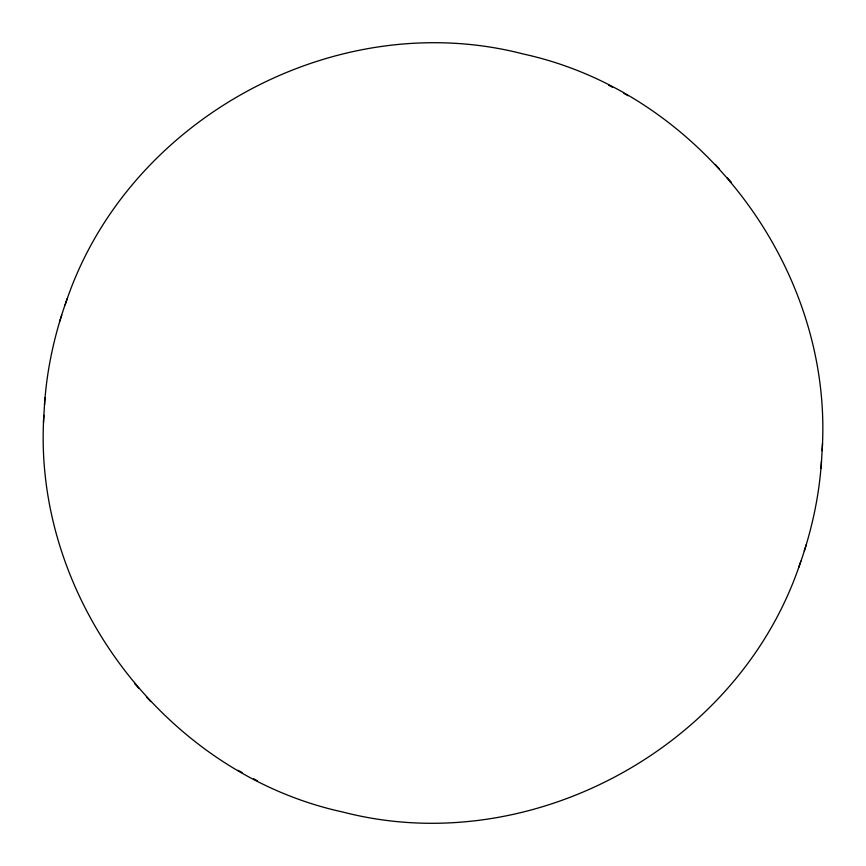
<?xml version="1.0" encoding="UTF-8"?>
<svg xmlns="http://www.w3.org/2000/svg" width="866" height="866" viewBox="0 0 866 866"><rect width="100%" height="100%" fill="white"/><g stroke="black" fill="none" stroke-linecap="round" stroke-linejoin="round"><path stroke-width="1.3" d="M43.885 415.29C32.074 596.717 165.125 773.457 342.914 812.048C531.064 860.858 740.722 745.962 800.833 561.168M822.115 450.71C833.926 269.283 700.875 92.543 523.086 53.952C334.936 5.142 125.278 120.038 65.166 304.832M44.512 404.974C46.796 368.613 54.937 332.728 67.277 298.499M798.723 567.501C811.063 533.272 819.204 497.387 821.488 461.026M43.462 422.608L44.913 397.721M821.087 468.279L822.538 443.392M59.581 321.632L61.746 315.148M804.254 550.852L806.419 544.368M608.571 85.16L612.5 87.271M623.942 93.474L628.121 95.725M237.879 770.275L242.058 772.526M253.5 778.729L257.429 780.84M715.316 164.432L719.473 169.022M146.527 696.978L150.684 701.568M726.996 177.498L731.272 182.239M134.728 683.761L139.004 688.502"/></g></svg>
